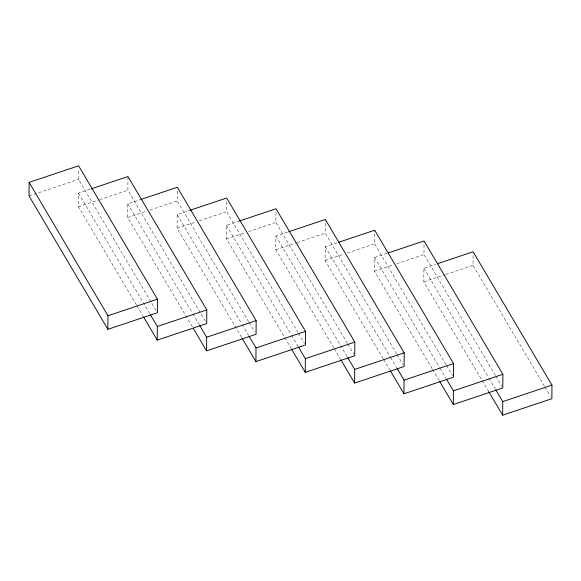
<?xml version="1.0" encoding="UTF-8"?>
<svg xmlns="http://www.w3.org/2000/svg" width="581" height="581" viewBox="0 0 581 581"><rect width="100%" height="100%" fill="white"/><g stroke="black" fill="none" stroke-linecap="round" stroke-linejoin="round"><path stroke-width="0.44" stroke-dasharray="2.9 2.18" d="M136.484 305.04L78.399 206.778L78.471 193.124L90.411 189.123M155.991 310.407L78.544 179.391L78.595 169.434M192.289 326.689L127.747 217.512L127.813 203.858L139.76 199.857M205.34 321.213L127.885 190.205L127.958 177.401M241.638 337.423L177.089 228.246L177.161 214.592L189.965 210.3M248.697 321.809L177.234 200.932L177.285 190.691M291.444 348.934L226.437 238.98L226.51 225.319L239.307 221.034M298.038 332.543L226.583 211.666L226.634 201.425M333.879 347.968L275.786 249.707L275.859 236.053L288.655 231.768M347.387 343.277L275.931 222.4L275.982 212.159M383.22 358.702L325.135 260.441L325.207 246.787L338.004 242.502M396.736 354.011L325.28 233.134L325.345 219.48M432.111 368.659L374.484 271.174L374.556 257.521L387.353 253.236M446.085 364.745L374.622 243.867L374.694 231.064M488.832 391.79L423.832 281.829L423.898 268.255L435.779 264.275M495.433 375.479L423.97 254.601L424.036 241.798M544.506 386.227L473.043 265.35L473.108 252.677M29.05 195.964L78.544 179.391M78.399 206.778L98.879 199.922M99.729 199.632L127.885 190.205M127.747 217.512L146.514 211.223M149.927 210.082L177.234 200.932M177.089 228.246L195.862 221.957M199.276 220.816L226.583 211.666M226.437 238.98L245.211 232.69M248.624 231.543L275.931 222.4M275.786 249.707L296.266 242.851M297.116 242.567L325.28 233.134M325.135 260.441L343.908 254.151M347.322 253.011L374.622 243.867M374.484 271.174L393.257 264.885M396.67 263.745L423.97 254.601M423.832 281.829L445.039 274.726M445.888 274.443L473.043 265.35M544.963 387.004L550.497 396.365M495.891 376.256L501.89 386.394M423.898 268.255L488.447 377.432M488.904 378.209L495.361 389.132M446.542 365.522L452.541 375.66M374.556 257.521L439.556 367.482M440.02 368.26L446.012 378.398M432.569 369.436L439.025 380.352M397.201 354.788L403.192 364.926M325.207 246.787L390.214 356.749M390.672 357.526L396.663 367.664M383.685 359.479L390.142 370.402M347.852 344.054L353.844 354.192M275.859 236.053L347.315 356.93M334.336 348.753L340.328 358.891M298.503 333.327L304.495 343.465M226.51 225.319L291.052 334.503M291.517 335.281L297.973 346.196M249.155 322.593L254.689 331.947M177.161 214.592L241.711 323.77M242.168 324.547L248.624 335.462M127.813 203.858L192.362 313.036M192.819 313.813L199.276 324.735M78.471 193.124L149.927 314.001M136.949 305.817L142.941 315.955"/><path stroke-width="0.87" d="M29.123 182.39L29.05 195.964L107.884 329.318L157.378 312.745L157.451 299.171L78.609 165.817L29.123 182.39L107.957 315.744L107.884 329.318M91.268 188.84L127.958 176.544L206.792 309.905L206.727 323.559L157.233 340.132L157.306 326.478L150.392 314.779M140.617 199.566L177.307 187.278L256.141 320.632L256.068 334.286L206.582 350.866L206.654 337.212L199.733 325.513M189.965 210.3L226.655 198.012L305.49 331.366L305.417 345.02L255.93 361.6L256.003 347.946L249.082 336.246M239.307 221.034L276.004 208.746L354.838 342.1L354.766 355.754L305.272 372.334L305.345 358.673L298.431 346.98M288.655 231.768L325.345 219.48L404.187 352.834L404.115 366.488L354.621 383.061L354.693 369.407L347.779 357.714M338.861 242.212L374.694 230.214L453.536 363.568L453.463 377.222L403.969 393.795L404.042 380.141L397.128 368.441M388.202 252.946L424.043 240.941L502.877 374.302L502.805 387.955L453.318 404.529L453.391 390.875L446.477 379.175M437.478 263.709L473.116 251.769L551.95 385.123L551.877 398.704L502.667 415.183L502.739 401.609L495.818 389.909M107.957 315.744L157.451 299.171M157.306 326.478L206.792 309.905M206.654 337.212L256.141 320.632M256.003 347.946L305.49 331.366M305.345 358.673L354.838 342.1M354.693 369.407L404.187 352.834M404.042 380.141L453.536 363.568M453.391 390.875L502.877 374.302M502.739 401.609L551.95 385.123M488.832 391.79L502.667 415.183M439.49 381.136L453.318 404.529M390.599 371.179L403.969 393.795M340.793 359.668L354.621 383.061M291.909 349.718L305.272 372.334M242.095 338.2L255.93 361.6M193.212 328.25L206.582 350.866M143.405 316.739L157.233 340.132"/></g></svg>
